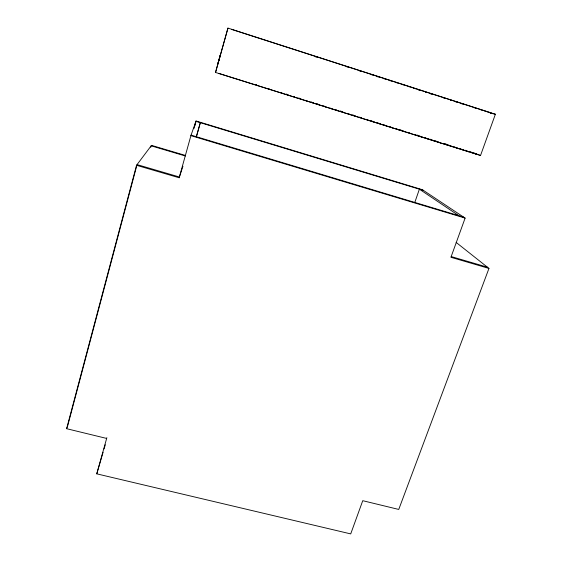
<?xml version="1.0" encoding="UTF-8"?>
<svg xmlns="http://www.w3.org/2000/svg" width="562" height="562" viewBox="0 0 562 562"><rect width="100%" height="100%" fill="white"/><g stroke="black" fill="none" stroke-linecap="round" stroke-linejoin="round"><path stroke-width="0.84" d="M215.527 72.449L227.954 28.1L495.389 114.227L480.524 155.498L215.527 72.449L227.954 28.1M106.618 438.423L66.611 428.694L136.531 165.298L151.501 145.368L185.558 155.477M67.496 426.53L136.854 165.347M150.756 147.286L151.15 145.832L185.383 155.997M456.154 242.419L488.961 268.418L398.746 509.439L362.75 500.693L350.716 533.9L96.762 473.843L106.864 437.672M136.531 165.298L179.159 177.768L191.066 135.126L463.65 217.129M194.543 126.352L195.941 121.35L423.439 190.406M193.988 128.445L196.061 121.006L422.427 189.731L465.118 218.098L450.921 257.291L488.961 268.418M196.363 136.847L200.325 122.678L196.37 136.721M96.762 473.843L103.078 452.269M104.054 448.933L105.277 444.76M179.159 177.768L182.952 166.212M414.84 202.32L419.392 189.176L458.845 215.682M196.061 121.006L190.89 135.632L465.118 218.098M66.611 428.694L67.201 427.253M315.689 56.994L317.411 57.029M346.887 66.913L348.609 67.075M359.244 70.861L360.987 71.058M371.608 74.802L373.308 75.027M376.884 76.65L379.448 77.001M383.853 78.729L385.574 78.975M389.101 80.556L391.686 80.942M396.055 82.635L397.784 82.909M401.331 84.455L403.867 84.869M408.244 86.541L409.944 86.822M413.442 88.332L415.999 88.775M418.627 90.117L422.041 90.721M425.504 92.196L428.075 92.66M430.654 93.966L434.089 94.599M443.551 97.978L446.088 98.462M450.366 100.057L452.059 100.387M455.48 101.799L458.023 102.305M460.573 103.534L463.973 104.223M473.274 107.511L475.838 108.045M480.039 109.59L481.746 109.948M485.076 111.297L487.647 111.845M488.617 112.435L491.167 112.983L231.375 29.322M490.31 113.131L495.389 114.227M137.051 164.603L179.411 177.002M451.237 256.588L487.38 267.168M218.962 73.453L469.144 151.859L465.132 150.237M469.98 152.119L476.4 154.129L469.087 151.304M474.061 153.005L480.524 155.498M460.095 148.712L464.128 150.286M454.237 146.872L458.262 148.445M444.359 143.443L452.382 146.605M443.292 143.493L446.488 144.757M434.883 140.633L440.587 142.91M429.797 139.102L434.665 141.055M424.689 137.564L428.736 139.193M417.144 135.042L422.793 137.332M414.426 134.48L416.835 135.463M407.668 132.274L410.864 133.594M399.308 129.408L404.879 131.719M396.505 128.846L398.879 129.836M389.726 126.626L392.873 127.953M382.82 124.357L386.846 126.064M377.608 122.797L380.811 124.174M370.787 120.549L374.756 122.277M366.326 119.334L368.693 120.373M359.483 117.079L361.83 118.125M352.641 114.817L356.526 116.566M348.826 113.924L350.421 114.648M340.347 110.904L344.302 112.73M335.823 109.702L338.169 110.812M330.47 108.143L332.023 108.88M323.572 105.832L325.862 106.956M316.673 103.513L319.687 105.017M311.165 101.884L313.498 103.078M305.763 100.331L307.295 101.132M298.822 97.964L301.077 99.186M293.378 96.404L294.846 97.233M286.451 94.023L288.601 95.28M280.852 92.4L282.342 93.313M268.39 88.424L269.781 89.379M255.907 84.405L257.164 85.424M220.381 54.718L217.796 63.984L220.416 54.711"/></g></svg>
